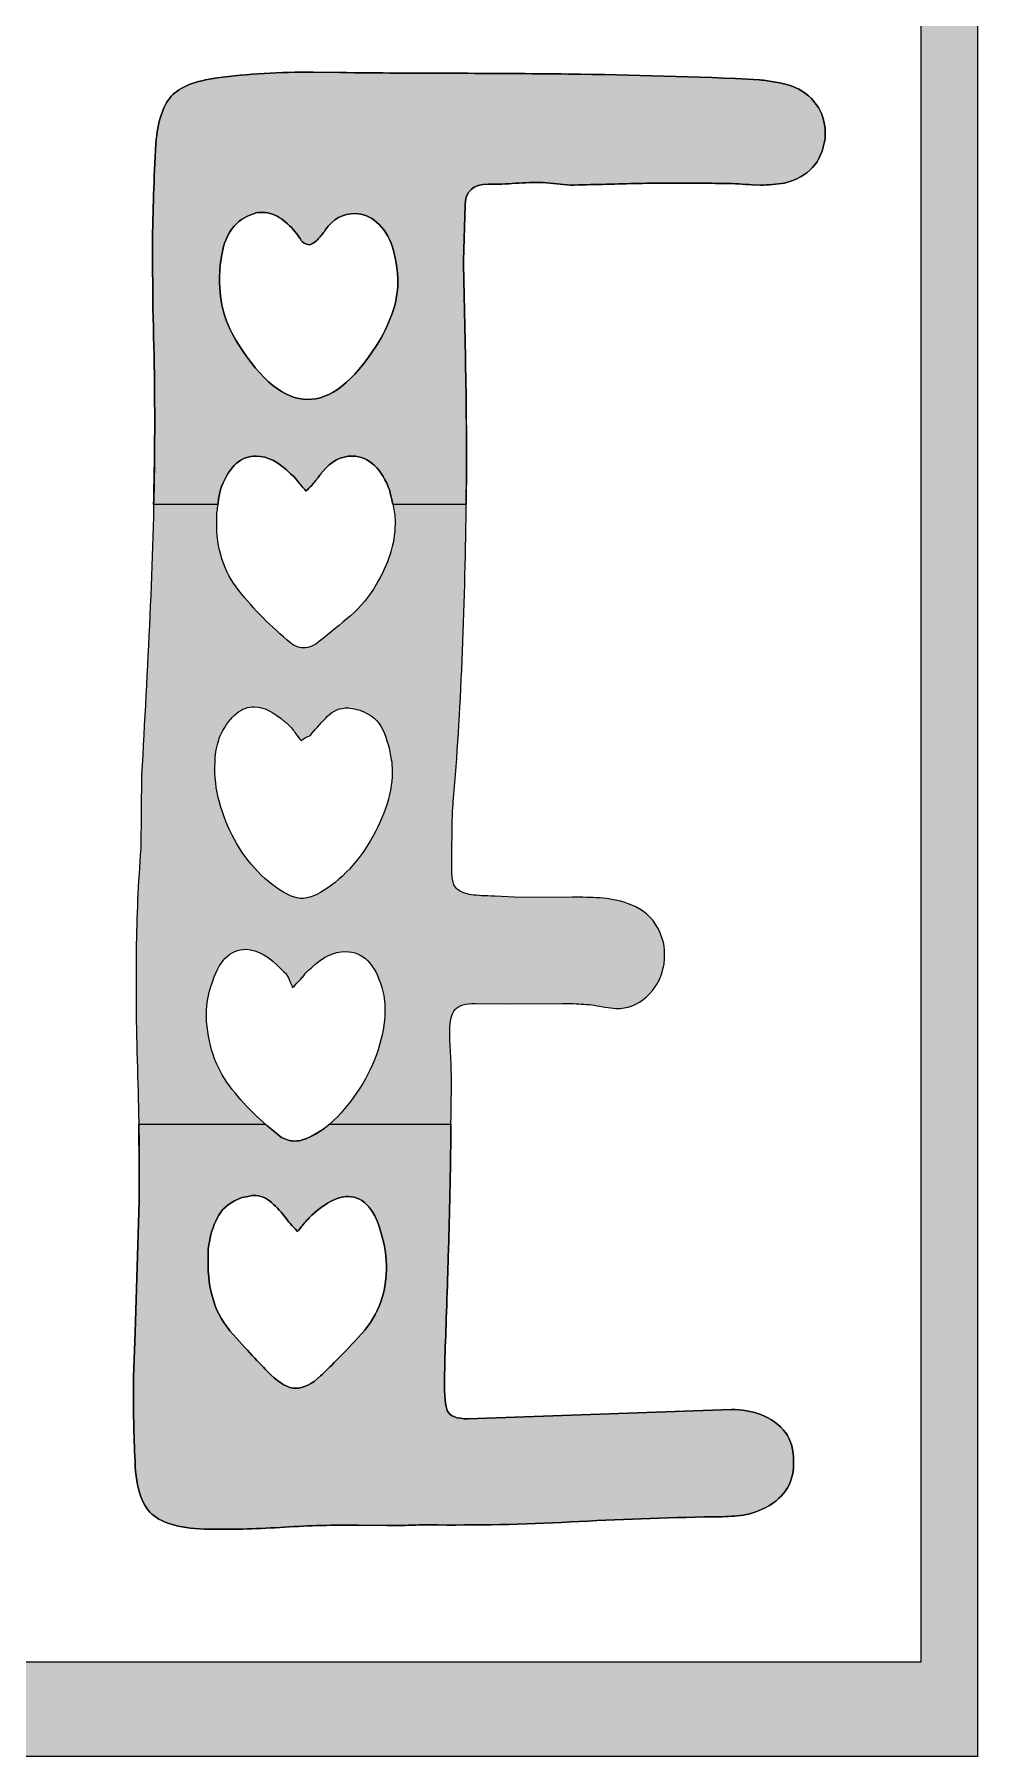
# Model space of a CAD drawing. Header units: inches. Extents: x 71 to 1009, y -1036 to 57.
# Drawn here: x 804.7 to 1009.2, y -1030.9 to -657.8 of the extents above; entities that cross this region are included whole.
import ezdxf

# ---------------------------------------------------------------- set-up
doc = ezdxf.new("R2010")
doc.units = ezdxf.units.IN
doc.header["$MEASUREMENT"] = 0
doc.layers.add('Layer 1', color=7, linetype='Continuous')

# ---------------------------------------------------------------- blocks, each defined once
blk = doc.blocks.new('block 3')
at = {"layer": 'Layer 1', "true_color": 0x2b568d}
h = blk.add_hatch(color=167, dxfattribs=at)
h.dxf.hatch_style = 2
edge = h.paths.add_edge_path()
edge.add_spline(control_points=[(842.7, -981.62), (836.75, -981.55), (832.59, -980.46), (830.22, -978.37), (827.85, -976.27), (826.61, -972.09), (826.52, -965.81), (826.39, -962.99), (826.3, -960.14), (826.25, -957.25), (826.2, -954.35), (826.19, -951.5), (826.23, -948.69), (826.23, -948.69), (826.59, -939.03), (826.59, -939.03), (826.59, -939.03), (827.42, -910.52), (827.42, -910.52), (827.52, -901.43), (827.42, -892.38), (827.11, -883.37), (826.8, -874.36), (826.7, -865.3), (826.81, -856.21), (826.89, -848.94), (827.23, -841.59), (827.81, -834.16), (827.81, -834.16), (827.99, -818.29), (827.99, -818.29), (828.62, -806.73), (829.21, -795.21), (829.76, -783.72), (830.3, -772.24), (830.65, -760.88), (830.77, -749.64), (830.9, -738.9), (830.78, -728.07), (830.41, -717.15), (830.41, -717.15), (830.32, -703.51), (830.32, -703.51), (830.37, -699.71), (830.45, -696.04), (830.57, -692.48), (830.69, -688.93), (830.86, -685.26), (831.07, -681.45), (831.46, -676.67), (832.57, -673.25), (834.42, -671.2), (836.26, -669.16), (839.58, -667.83), (844.38, -667.23), (851, -666.31), (857.95, -665.9), (865.22, -665.98), (865.22, -665.98), (870.93, -666.05), (870.93, -666.05), (879.35, -666.15), (887.62, -666.2), (895.72, -666.21), (903.82, -666.23), (912.08, -666.28), (920.51, -666.38), (934.39, -666.54), (948.19, -666.95), (961.91, -667.6), (963.06, -667.78), (964.22, -667.96), (965.37, -668.14), (966.53, -668.32), (967.68, -668.58), (968.83, -668.92), (971.14, -669.78), (972.94, -671.12), (974.24, -672.95), (975.54, -674.79), (976.18, -676.78), (976.16, -678.93), (976.16, -678.93), (976.14, -680.42), (976.14, -680.42), (975.42, -685.53), (972.49, -688.72), (967.35, -689.98), (966.52, -690.14), (965.65, -690.25), (964.74, -690.32), (963.83, -690.4), (962.96, -690.43), (962.14, -690.42), (962.14, -690.42), (960.41, -690.4), (960.41, -690.4), (958.42, -690.21), (956.48, -690.1), (954.58, -690.08), (952.68, -690.06), (950.74, -690.04), (948.75, -690.01), (944.12, -689.96), (939.49, -689.99), (934.87, -690.1), (930.23, -690.21), (925.6, -690.33), (920.98, -690.44), (920.98, -690.44), (915.03, -689.87), (915.03, -689.87), (913.05, -689.85), (911.06, -689.91), (909.08, -690.05), (907.1, -690.19), (905.11, -690.25), (903.12, -690.23), (899.82, -690.19), (898.15, -691.74), (898.11, -694.88), (898.11, -694.88), (897.73, -706.78), (897.73, -706.78), (897.95, -715.71), (898.14, -724.64), (898.28, -733.56), (898.43, -742.49), (898.44, -751.5), (898.34, -760.59), (898.21, -771.5), (897.92, -782.45), (897.46, -793.44), (897, -804.43), (896.39, -814.37), (895.62, -823.29), (895.44, -825.11), (895.34, -826.93), (895.31, -828.74), (895.29, -830.56), (895.27, -832.38), (895.25, -834.2), (895.25, -834.2), (895.21, -837.67), (895.21, -837.67), (895.19, -839.16), (895.26, -840.32), (895.42, -841.14), (895.57, -841.97), (895.98, -842.64), (896.64, -843.14), (897.29, -843.64), (898.24, -843.99), (899.47, -844.16), (900.71, -844.35), (902.4, -844.45), (904.56, -844.47), (904.56, -844.47), (910.26, -844.79), (910.26, -844.79), (910.26, -844.79), (921.41, -844.67), (921.41, -844.67), (923.4, -844.69), (925.38, -844.76), (927.36, -844.86), (929.34, -844.97), (931.32, -845.36), (933.3, -846.05), (935.93, -846.91), (937.94, -848.37), (939.32, -850.45), (940.7, -852.54), (941.38, -854.74), (941.35, -857.05), (941.34, -858.38), (941.24, -859.37), (941.07, -860.02), (940.55, -862.49), (939.32, -864.59), (937.4, -866.3), (935.48, -868.02), (933.28, -868.86), (930.8, -868.83), (930.8, -868.83), (928.57, -868.55), (928.57, -868.55), (926.92, -868.21), (925.36, -867.98), (923.87, -867.88), (922.38, -867.78), (920.81, -867.72), (919.16, -867.7), (919.16, -867.7), (907.75, -867.82), (907.75, -867.82), (907.75, -867.82), (900.31, -867.73), (900.31, -867.73), (898.17, -867.71), (896.72, -868.15), (895.96, -869.04), (895.2, -869.95), (894.82, -871.47), (894.79, -873.62), (894.79, -873.62), (894.77, -875.6), (894.77, -875.6), (895.06, -879.08), (895.18, -882.51), (895.14, -885.9), (895.11, -889.28), (895.06, -892.71), (895.02, -896.18), (894.94, -903.29), (894.83, -909.49), (894.68, -914.78), (894.54, -920.06), (894.4, -924.73), (894.27, -928.78), (894.14, -932.83), (894.02, -936.46), (893.9, -939.69), (893.78, -942.91), (893.7, -946.09), (893.66, -949.23), (893.62, -952.7), (893.84, -954.97), (894.33, -956.06), (894.81, -957.14), (896.29, -957.69), (898.77, -957.72), (898.77, -957.72), (955.83, -955.66), (955.83, -955.66), (958.14, -955.68), (960.2, -956.04), (962.01, -956.72), (966.95, -958.59), (969.39, -962.01), (969.33, -966.97), (969.33, -966.97), (969.33, -967.47), (969.33, -967.47), (969.27, -971.93), (967, -975.21), (962.52, -977.31), (960.69, -978.11), (958.91, -978.59), (957.17, -978.73), (955.43, -978.88), (953.65, -978.94), (951.84, -978.92), (941.42, -979.13), (931.12, -979.5), (920.95, -980.05), (910.78, -980.59), (900.57, -980.8), (890.32, -980.68), (889.33, -980.67), (888.01, -980.69), (886.36, -980.76), (884.7, -980.82), (882.96, -980.84), (881.15, -980.82), (881.15, -980.82), (874.95, -980.75), (874.95, -980.75), (869.66, -980.69), (864.32, -980.83), (858.95, -981.18), (853.57, -981.53), (848.16, -981.68), (842.7, -981.62)], knot_values=[0, 0, 0, 0, 1, 1, 1, 2, 2, 2, 3, 3, 3, 4, 4, 4, 5, 5, 5, 6, 6, 6, 7, 7, 7, 8, 8, 8, 9, 9, 9, 10, 10, 10, 11, 11, 11, 12, 12, 12, 13, 13, 13, 14, 14, 14, 15, 15, 15, 16, 16, 16, 17, 17, 17, 18, 18, 18, 19, 19, 19, 20, 20, 20, 21, 21, 21, 22, 22, 22, 23, 23, 23, 24, 24, 24, 25, 25, 25, 26, 26, 26, 27, 27, 27, 28, 28, 28, 29, 29, 29, 30, 30, 30, 31, 31, 31, 32, 32, 32, 33, 33, 33, 34, 34, 34, 35, 35, 35, 36, 36, 36, 37, 37, 37, 38, 38, 38, 39, 39, 39, 40, 40, 40, 41, 41, 41, 42, 42, 42, 43, 43, 43, 44, 44, 44, 45, 45, 45, 46, 46, 46, 47, 47, 47, 48, 48, 48, 49, 49, 49, 50, 50, 50, 51, 51, 51, 52, 52, 52, 53, 53, 53, 54, 54, 54, 55, 55, 55, 56, 56, 56, 57, 57, 57, 58, 58, 58, 59, 59, 59, 60, 60, 60, 61, 61, 61, 62, 62, 62, 63, 63, 63, 64, 64, 64, 65, 65, 65, 66, 66, 66, 67, 67, 67, 68, 68, 68, 69, 69, 69, 70, 70, 70, 71, 71, 71, 72, 72, 72, 73, 73, 73, 74, 74, 74, 75, 75, 75, 76, 76, 76, 77, 77, 77, 78, 78, 78, 79, 79, 79, 80, 80, 80, 81, 81, 81, 82, 82, 82, 83, 83, 83, 84, 84, 84, 85, 85, 85, 86, 86, 86, 87, 87, 87, 88, 88, 88, 89, 89, 89, 90, 90, 90, 91, 91, 91, 91], degree=3, periodic=1)
edge = h.paths.add_edge_path()
edge.add_spline(control_points=[(860.68, -864.29), (860.36, -863.46), (860.04, -862.72), (859.72, -862.05), (859.39, -861.39), (858.99, -860.89), (858.49, -860.55), (855.72, -857.54), (853.09, -856.02), (850.62, -855.99), (847.14, -855.95), (844.63, -858.57), (843.09, -863.84), (842.4, -865.65), (842.05, -867.72), (842.02, -870.03), (842.02, -870.03), (842.02, -870.52), (842.02, -870.52), (842.27, -876.48), (843.95, -881.5), (847.05, -885.58), (850.14, -889.67), (853.9, -893.39), (858.32, -896.75), (859.31, -897.26), (860.21, -897.51), (861.04, -897.52), (861.86, -897.53), (862.44, -897.46), (862.78, -897.3), (865.27, -896.5), (867.55, -895.08), (869.65, -893.04), (871.74, -891), (873.62, -888.66), (875.31, -886.04), (876.99, -883.41), (878.3, -880.66), (879.25, -877.78), (880.19, -874.9), (880.68, -872.05), (880.71, -869.24), (880.73, -867.42), (880.5, -865.76), (880.03, -864.27), (878.59, -859.13), (875.98, -856.54), (872.18, -856.49), (869.7, -856.46), (867.29, -857.6), (864.95, -859.88), (864.28, -860.37), (863.7, -860.94), (863.19, -861.6), (862.69, -862.25), (861.85, -863.15), (860.68, -864.29)], knot_values=[0, 0, 0, 0, 1, 1, 1, 2, 2, 2, 3, 3, 3, 4, 4, 4, 5, 5, 5, 6, 6, 6, 7, 7, 7, 8, 8, 8, 9, 9, 9, 10, 10, 10, 11, 11, 11, 12, 12, 12, 13, 13, 13, 14, 14, 14, 15, 15, 15, 16, 16, 16, 17, 17, 17, 18, 18, 18, 19, 19, 19, 19], degree=3, periodic=1)
edge = h.paths.add_edge_path()
edge.add_spline(control_points=[(861.8, -917.12), (860.49, -915.78), (859.68, -914.86), (859.36, -914.37), (858.38, -913.03), (857.31, -911.86), (856.17, -910.86), (855.03, -909.85), (853.71, -909.34), (852.22, -909.32), (851.89, -909.32), (851.06, -909.47), (849.74, -909.79), (847.42, -910.59), (845.75, -911.85), (844.74, -913.58), (843.72, -915.3), (843.04, -917.23), (842.69, -919.38), (842.51, -920.2), (842.42, -920.9), (842.41, -921.48), (842.41, -922.06), (842.4, -922.76), (842.39, -923.59), (842.35, -926.56), (842.73, -929.38), (843.53, -932.03), (844.32, -934.68), (845.78, -937.18), (847.91, -939.52), (851.33, -943.36), (854.03, -946.25), (855.99, -948.17), (857.95, -950.09), (859.76, -951.07), (861.41, -951.09), (863.06, -951.11), (864.85, -950.22), (866.77, -948.42), (868.69, -946.62), (871.41, -943.85), (874.93, -940.09), (878.94, -936), (880.98, -931.06), (881.05, -925.28), (881.08, -922.8), (880.77, -920.48), (880.14, -918.33), (878.72, -912.52), (876.27, -909.6), (872.8, -909.56), (870.32, -909.53), (867.49, -911.07), (864.32, -914.18), (863.98, -914.5), (863.65, -914.87), (863.31, -915.28), (862.97, -915.69), (862.47, -916.3), (861.8, -917.12)], knot_values=[0, 0, 0, 0, 1, 1, 1, 2, 2, 2, 3, 3, 3, 4, 4, 4, 5, 5, 5, 6, 6, 6, 7, 7, 7, 8, 8, 8, 9, 9, 9, 10, 10, 10, 11, 11, 11, 12, 12, 12, 13, 13, 13, 14, 14, 14, 15, 15, 15, 16, 16, 16, 17, 17, 17, 18, 18, 18, 19, 19, 19, 20, 20, 20, 20], degree=3, periodic=1)
edge = h.paths.add_edge_path()
edge.add_spline(control_points=[(862.55, -810.76), (861.89, -809.92), (861.32, -809.17), (860.84, -808.51), (860.35, -807.84), (859.77, -807.25), (859.12, -806.75), (856.67, -804.58), (854.45, -803.47), (852.47, -803.45), (849.65, -803.42), (847.24, -805.37), (845.21, -809.32), (844.87, -809.97), (844.52, -811.13), (844.18, -812.77), (844, -813.44), (843.91, -814.1), (843.9, -814.76), (843.9, -815.42), (843.89, -816.08), (843.88, -816.74), (843.85, -819.55), (844.27, -822.37), (845.15, -825.18), (846.02, -828.01), (847.19, -830.66), (848.65, -833.16), (850.11, -835.66), (851.86, -837.91), (853.9, -839.92), (855.94, -841.92), (858.11, -843.43), (860.42, -844.45), (861.4, -844.8), (862.06, -844.97), (862.4, -844.97), (862.89, -844.98), (863.35, -844.95), (863.76, -844.87), (864.17, -844.79), (864.63, -844.67), (865.13, -844.51), (867.28, -843.54), (869.41, -842.08), (871.5, -840.12), (873.59, -838.16), (875.43, -835.91), (877.04, -833.37), (878.64, -830.82), (879.91, -828.19), (880.85, -825.47), (881.79, -822.76), (882.27, -820.16), (882.3, -817.68), (882.32, -816.36), (882.25, -815.45), (882.09, -814.95), (881.78, -812.64), (881.19, -810.48), (880.3, -808.48), (879.42, -806.49), (877.74, -805.07), (875.27, -804.21), (873.95, -803.87), (873.13, -803.69), (872.8, -803.69), (870.98, -803.66), (869.48, -804.27), (868.31, -805.49), (867.14, -806.72), (865.97, -807.99), (864.79, -809.29), (864.63, -809.63), (864.37, -809.83), (864.04, -809.91), (863.71, -809.99), (863.21, -810.27), (862.55, -810.76)], knot_values=[0, 0, 0, 0, 1, 1, 1, 2, 2, 2, 3, 3, 3, 4, 4, 4, 5, 5, 5, 6, 6, 6, 7, 7, 7, 8, 8, 8, 9, 9, 9, 10, 10, 10, 11, 11, 11, 12, 12, 12, 13, 13, 13, 14, 14, 14, 15, 15, 15, 16, 16, 16, 17, 17, 17, 18, 18, 18, 19, 19, 19, 20, 20, 20, 21, 21, 21, 22, 22, 22, 23, 23, 23, 24, 24, 24, 25, 25, 25, 26, 26, 26, 26], degree=3, periodic=1)
edge = h.paths.add_edge_path()
edge.add_spline(control_points=[(863.67, -756.72), (862.85, -755.88), (862.2, -755.13), (861.71, -754.46), (861.22, -753.8), (860.74, -753.3), (860.24, -752.96), (857.79, -750.45), (855.33, -749.18), (852.85, -749.15), (849.54, -749.11), (847.04, -751.32), (845.33, -755.76), (844.99, -756.58), (844.78, -757.49), (844.68, -758.48), (844.59, -759.47), (844.45, -760.46), (844.28, -761.45), (844.28, -761.45), (844.26, -763.18), (844.26, -763.18), (844.19, -769.14), (845.78, -774.16), (849.04, -778.24), (852.3, -782.33), (856.05, -786.13), (860.31, -789.65), (861.13, -790.33), (862.03, -790.67), (863.03, -790.68), (864.35, -790.69), (865.51, -790.21), (866.52, -789.23), (868.85, -787.44), (871.1, -785.61), (873.27, -783.73), (875.44, -781.86), (877.29, -779.61), (878.81, -776.98), (881.5, -772.54), (882.88, -768.18), (882.93, -763.88), (882.94, -762.56), (882.84, -761.36), (882.6, -760.28), (882.36, -759.21), (882.09, -758.01), (881.77, -756.68), (880.97, -754.36), (879.87, -752.53), (878.49, -751.19), (877.1, -749.85), (875.49, -749.17), (873.68, -749.15), (871.2, -749.12), (869.04, -750.25), (867.19, -752.54), (866.69, -753.2), (866.18, -753.86), (865.68, -754.51), (865.18, -755.16), (864.51, -755.9), (863.67, -756.72)], knot_values=[0, 0, 0, 0, 1, 1, 1, 2, 2, 2, 3, 3, 3, 4, 4, 4, 5, 5, 5, 6, 6, 6, 7, 7, 7, 8, 8, 8, 9, 9, 9, 10, 10, 10, 11, 11, 11, 12, 12, 12, 13, 13, 13, 14, 14, 14, 15, 15, 15, 16, 16, 16, 17, 17, 17, 18, 18, 18, 19, 19, 19, 20, 20, 20, 21, 21, 21, 21], degree=3, periodic=1)
edge = h.paths.add_edge_path()
edge.add_spline(control_points=[(864.29, -703.41), (863.46, -703.24), (862.89, -702.9), (862.57, -702.4), (862.24, -701.9), (861.91, -701.4), (861.59, -700.9), (860.62, -699.74), (859.51, -698.69), (858.28, -697.77), (857.05, -696.84), (855.7, -696.37), (854.21, -696.35), (853.38, -696.34), (852.8, -696.42), (852.47, -696.58), (850.31, -697.22), (848.69, -698.32), (847.6, -699.87), (846.5, -701.43), (845.78, -703.2), (845.43, -705.18), (845.25, -706.01), (845.12, -706.91), (845.02, -707.9), (844.93, -708.89), (844.88, -709.8), (844.87, -710.63), (844.81, -715.92), (846.15, -720.64), (848.92, -724.81), (853.95, -732.8), (858.94, -736.82), (863.9, -736.88), (868.86, -736.94), (873.86, -733.03), (878.92, -725.16), (880.26, -723.02), (881.36, -720.81), (882.22, -718.5), (883.07, -716.2), (883.51, -713.8), (883.54, -711.32), (883.57, -709.18), (883.18, -706.69), (882.39, -703.87), (881.59, -701.55), (880.45, -699.76), (878.98, -698.5), (877.5, -697.24), (875.94, -696.61), (874.29, -696.59), (871.64, -696.56), (869.48, -697.77), (867.8, -700.23), (867.3, -700.89), (866.79, -701.5), (866.29, -702.07), (865.79, -702.65), (865.12, -703.09), (864.29, -703.41)], knot_values=[0, 0, 0, 0, 1, 1, 1, 2, 2, 2, 3, 3, 3, 4, 4, 4, 5, 5, 5, 6, 6, 6, 7, 7, 7, 8, 8, 8, 9, 9, 9, 10, 10, 10, 11, 11, 11, 12, 12, 12, 13, 13, 13, 14, 14, 14, 15, 15, 15, 16, 16, 16, 17, 17, 17, 18, 18, 18, 19, 19, 19, 20, 20, 20, 20], degree=3, periodic=1)
at = {"layer": 'Layer 1', "lineweight": 0}
for points, knots in [([(842.7, -981.62), (836.75, -981.55), (832.59, -980.46), (830.22, -978.37), (827.85, -976.27), (826.61, -972.09), (826.52, -965.81), (826.39, -962.99), (826.3, -960.14), (826.25, -957.25), (826.2, -954.35), (826.19, -951.5), (826.23, -948.69), (826.23, -948.69), (826.59, -939.03), (826.59, -939.03), (826.59, -939.03), (827.42, -910.52), (827.42, -910.52), (827.52, -901.43), (827.42, -892.38), (827.11, -883.37), (826.8, -874.36), (826.7, -865.3), (826.81, -856.21), (826.89, -848.94), (827.23, -841.59), (827.81, -834.16), (827.81, -834.16), (827.99, -818.29), (827.99, -818.29), (828.62, -806.73), (829.21, -795.21), (829.76, -783.72), (830.3, -772.24), (830.65, -760.88), (830.77, -749.64), (830.9, -738.9), (830.78, -728.07), (830.41, -717.15), (830.41, -717.15), (830.32, -703.51), (830.32, -703.51), (830.37, -699.71), (830.45, -696.04), (830.57, -692.48), (830.69, -688.93), (830.86, -685.26), (831.07, -681.45), (831.46, -676.67), (832.57, -673.25), (834.42, -671.2), (836.26, -669.16), (839.58, -667.83), (844.38, -667.23), (851, -666.31), (857.95, -665.9), (865.22, -665.98), (865.22, -665.98), (870.93, -666.05), (870.93, -666.05), (879.35, -666.15), (887.62, -666.2), (895.72, -666.21), (903.82, -666.23), (912.08, -666.28), (920.51, -666.38), (934.39, -666.54), (948.19, -666.95), (961.91, -667.6), (963.06, -667.78), (964.22, -667.96), (965.37, -668.14), (966.53, -668.32), (967.68, -668.58), (968.83, -668.92), (971.14, -669.78), (972.94, -671.12), (974.24, -672.95), (975.54, -674.79), (976.18, -676.78), (976.16, -678.93), (976.16, -678.93), (976.14, -680.42), (976.14, -680.42), (975.42, -685.53), (972.49, -688.72), (967.35, -689.98), (966.52, -690.14), (965.65, -690.25), (964.74, -690.32), (963.83, -690.4), (962.96, -690.43), (962.14, -690.42), (962.14, -690.42), (960.41, -690.4), (960.41, -690.4), (958.42, -690.21), (956.48, -690.1), (954.58, -690.08), (952.68, -690.06), (950.74, -690.04), (948.75, -690.01), (944.12, -689.96), (939.49, -689.99), (934.87, -690.1), (930.23, -690.21), (925.6, -690.33), (920.98, -690.44), (920.98, -690.44), (915.03, -689.87), (915.03, -689.87), (913.05, -689.85), (911.06, -689.91), (909.08, -690.05), (907.1, -690.19), (905.11, -690.25), (903.12, -690.23), (899.82, -690.19), (898.15, -691.74), (898.11, -694.88), (898.11, -694.88), (897.73, -706.78), (897.73, -706.78), (897.95, -715.71), (898.14, -724.64), (898.28, -733.56), (898.43, -742.49), (898.44, -751.5), (898.34, -760.59), (898.21, -771.5), (897.92, -782.45), (897.46, -793.44), (897, -804.43), (896.39, -814.37), (895.62, -823.29), (895.44, -825.11), (895.34, -826.93), (895.31, -828.74), (895.29, -830.56), (895.27, -832.38), (895.25, -834.2), (895.25, -834.2), (895.21, -837.67), (895.21, -837.67), (895.19, -839.16), (895.26, -840.32), (895.42, -841.14), (895.57, -841.97), (895.98, -842.64), (896.64, -843.14), (897.29, -843.64), (898.24, -843.99), (899.47, -844.16), (900.71, -844.35), (902.4, -844.45), (904.56, -844.47), (904.56, -844.47), (910.26, -844.79), (910.26, -844.79), (910.26, -844.79), (921.41, -844.67), (921.41, -844.67), (923.4, -844.69), (925.38, -844.76), (927.36, -844.86), (929.34, -844.97), (931.32, -845.36), (933.3, -846.05), (935.93, -846.91), (937.94, -848.37), (939.32, -850.45), (940.7, -852.54), (941.38, -854.74), (941.35, -857.05), (941.34, -858.38), (941.24, -859.37), (941.07, -860.02), (940.55, -862.49), (939.32, -864.59), (937.4, -866.3), (935.48, -868.02), (933.28, -868.86), (930.8, -868.83), (930.8, -868.83), (928.57, -868.55), (928.57, -868.55), (926.92, -868.21), (925.36, -867.98), (923.87, -867.88), (922.38, -867.78), (920.81, -867.72), (919.16, -867.7), (919.16, -867.7), (907.75, -867.82), (907.75, -867.82), (907.75, -867.82), (900.31, -867.73), (900.31, -867.73), (898.17, -867.71), (896.72, -868.15), (895.96, -869.04), (895.2, -869.95), (894.82, -871.47), (894.79, -873.62), (894.79, -873.62), (894.77, -875.6), (894.77, -875.6), (895.06, -879.08), (895.18, -882.51), (895.14, -885.9), (895.11, -889.28), (895.06, -892.71), (895.02, -896.18), (894.94, -903.29), (894.83, -909.49), (894.68, -914.78), (894.54, -920.06), (894.4, -924.73), (894.27, -928.78), (894.14, -932.83), (894.02, -936.46), (893.9, -939.69), (893.78, -942.91), (893.7, -946.09), (893.66, -949.23), (893.62, -952.7), (893.84, -954.97), (894.33, -956.06), (894.81, -957.14), (896.29, -957.69), (898.77, -957.72), (898.77, -957.72), (955.83, -955.66), (955.83, -955.66), (958.14, -955.68), (960.2, -956.04), (962.01, -956.72), (966.95, -958.59), (969.39, -962.01), (969.33, -966.97), (969.33, -966.97), (969.33, -967.47), (969.33, -967.47), (969.27, -971.93), (967, -975.21), (962.52, -977.31), (960.69, -978.11), (958.91, -978.59), (957.17, -978.73), (955.43, -978.88), (953.65, -978.94), (951.84, -978.92), (941.42, -979.13), (931.12, -979.5), (920.95, -980.05), (910.78, -980.59), (900.57, -980.8), (890.32, -980.68), (889.33, -980.67), (888.01, -980.69), (886.36, -980.76), (884.7, -980.82), (882.96, -980.84), (881.15, -980.82), (881.15, -980.82), (874.95, -980.75), (874.95, -980.75), (869.66, -980.69), (864.32, -980.83), (858.95, -981.18), (853.57, -981.53), (848.16, -981.68), (842.7, -981.62)], [0, 0, 0, 0, 1, 1, 1, 2, 2, 2, 3, 3, 3, 4, 4, 4, 5, 5, 5, 6, 6, 6, 7, 7, 7, 8, 8, 8, 9, 9, 9, 10, 10, 10, 11, 11, 11, 12, 12, 12, 13, 13, 13, 14, 14, 14, 15, 15, 15, 16, 16, 16, 17, 17, 17, 18, 18, 18, 19, 19, 19, 20, 20, 20, 21, 21, 21, 22, 22, 22, 23, 23, 23, 24, 24, 24, 25, 25, 25, 26, 26, 26, 27, 27, 27, 28, 28, 28, 29, 29, 29, 30, 30, 30, 31, 31, 31, 32, 32, 32, 33, 33, 33, 34, 34, 34, 35, 35, 35, 36, 36, 36, 37, 37, 37, 38, 38, 38, 39, 39, 39, 40, 40, 40, 41, 41, 41, 42, 42, 42, 43, 43, 43, 44, 44, 44, 45, 45, 45, 46, 46, 46, 47, 47, 47, 48, 48, 48, 49, 49, 49, 50, 50, 50, 51, 51, 51, 52, 52, 52, 53, 53, 53, 54, 54, 54, 55, 55, 55, 56, 56, 56, 57, 57, 57, 58, 58, 58, 59, 59, 59, 60, 60, 60, 61, 61, 61, 62, 62, 62, 63, 63, 63, 64, 64, 64, 65, 65, 65, 66, 66, 66, 67, 67, 67, 68, 68, 68, 69, 69, 69, 70, 70, 70, 71, 71, 71, 72, 72, 72, 73, 73, 73, 74, 74, 74, 75, 75, 75, 76, 76, 76, 77, 77, 77, 78, 78, 78, 79, 79, 79, 80, 80, 80, 81, 81, 81, 82, 82, 82, 83, 83, 83, 84, 84, 84, 85, 85, 85, 86, 86, 86, 87, 87, 87, 88, 88, 88, 89, 89, 89, 90, 90, 90, 91, 91, 91, 91]), ([(864.29, -703.41), (863.46, -703.24), (862.89, -702.9), (862.57, -702.4), (862.24, -701.9), (861.91, -701.4), (861.59, -700.9), (860.62, -699.74), (859.51, -698.69), (858.28, -697.77), (857.05, -696.84), (855.7, -696.37), (854.21, -696.35), (853.38, -696.34), (852.8, -696.42), (852.47, -696.58), (850.31, -697.22), (848.69, -698.32), (847.6, -699.87), (846.5, -701.43), (845.78, -703.2), (845.43, -705.18), (845.25, -706.01), (845.12, -706.91), (845.02, -707.9), (844.93, -708.89), (844.88, -709.8), (844.87, -710.63), (844.81, -715.92), (846.15, -720.64), (848.92, -724.81), (853.95, -732.8), (858.94, -736.82), (863.9, -736.88), (868.86, -736.94), (873.86, -733.03), (878.92, -725.16), (880.26, -723.02), (881.36, -720.81), (882.22, -718.5), (883.07, -716.2), (883.51, -713.8), (883.54, -711.32), (883.57, -709.18), (883.18, -706.69), (882.39, -703.87), (881.59, -701.55), (880.45, -699.76), (878.98, -698.5), (877.5, -697.24), (875.94, -696.61), (874.29, -696.59), (871.64, -696.56), (869.48, -697.77), (867.8, -700.23), (867.3, -700.89), (866.79, -701.5), (866.29, -702.07), (865.79, -702.65), (865.12, -703.09), (864.29, -703.41)], [0, 0, 0, 0, 1, 1, 1, 2, 2, 2, 3, 3, 3, 4, 4, 4, 5, 5, 5, 6, 6, 6, 7, 7, 7, 8, 8, 8, 9, 9, 9, 10, 10, 10, 11, 11, 11, 12, 12, 12, 13, 13, 13, 14, 14, 14, 15, 15, 15, 16, 16, 16, 17, 17, 17, 18, 18, 18, 19, 19, 19, 20, 20, 20, 20]), ([(863.67, -756.72), (862.85, -755.88), (862.2, -755.13), (861.71, -754.46), (861.22, -753.8), (860.74, -753.3), (860.24, -752.96), (857.79, -750.45), (855.33, -749.18), (852.85, -749.15), (849.54, -749.11), (847.04, -751.32), (845.33, -755.76), (844.99, -756.58), (844.78, -757.49), (844.68, -758.48), (844.59, -759.47), (844.45, -760.46), (844.28, -761.45), (844.28, -761.45), (844.26, -763.18), (844.26, -763.18), (844.19, -769.14), (845.78, -774.16), (849.04, -778.24), (852.3, -782.33), (856.05, -786.13), (860.31, -789.65), (861.13, -790.33), (862.03, -790.67), (863.03, -790.68), (864.35, -790.69), (865.51, -790.21), (866.52, -789.23), (868.85, -787.44), (871.1, -785.61), (873.27, -783.73), (875.44, -781.86), (877.29, -779.61), (878.81, -776.98), (881.5, -772.54), (882.88, -768.18), (882.93, -763.88), (882.94, -762.56), (882.84, -761.36), (882.6, -760.28), (882.36, -759.21), (882.09, -758.01), (881.77, -756.68), (880.97, -754.36), (879.87, -752.53), (878.49, -751.19), (877.1, -749.85), (875.49, -749.17), (873.68, -749.15), (871.2, -749.12), (869.04, -750.25), (867.19, -752.54), (866.69, -753.2), (866.18, -753.86), (865.68, -754.51), (865.18, -755.16), (864.51, -755.9), (863.67, -756.72)], [0, 0, 0, 0, 1, 1, 1, 2, 2, 2, 3, 3, 3, 4, 4, 4, 5, 5, 5, 6, 6, 6, 7, 7, 7, 8, 8, 8, 9, 9, 9, 10, 10, 10, 11, 11, 11, 12, 12, 12, 13, 13, 13, 14, 14, 14, 15, 15, 15, 16, 16, 16, 17, 17, 17, 18, 18, 18, 19, 19, 19, 20, 20, 20, 21, 21, 21, 21]), ([(862.55, -810.76), (861.89, -809.92), (861.32, -809.17), (860.84, -808.51), (860.35, -807.84), (859.77, -807.25), (859.12, -806.75), (856.67, -804.58), (854.45, -803.47), (852.47, -803.45), (849.65, -803.42), (847.24, -805.37), (845.21, -809.32), (844.87, -809.97), (844.52, -811.13), (844.18, -812.77), (844, -813.44), (843.91, -814.1), (843.9, -814.76), (843.9, -815.42), (843.89, -816.08), (843.88, -816.74), (843.85, -819.55), (844.27, -822.37), (845.15, -825.18), (846.02, -828.01), (847.19, -830.66), (848.65, -833.16), (850.11, -835.66), (851.86, -837.91), (853.9, -839.92), (855.94, -841.92), (858.11, -843.43), (860.42, -844.45), (861.4, -844.8), (862.06, -844.97), (862.4, -844.97), (862.89, -844.98), (863.35, -844.95), (863.76, -844.87), (864.17, -844.79), (864.63, -844.67), (865.13, -844.51), (867.28, -843.54), (869.41, -842.08), (871.5, -840.12), (873.59, -838.16), (875.43, -835.91), (877.04, -833.37), (878.64, -830.82), (879.91, -828.19), (880.85, -825.47), (881.79, -822.76), (882.27, -820.16), (882.3, -817.68), (882.32, -816.36), (882.25, -815.45), (882.09, -814.95), (881.78, -812.64), (881.19, -810.48), (880.3, -808.48), (879.42, -806.49), (877.74, -805.07), (875.27, -804.21), (873.95, -803.87), (873.13, -803.69), (872.8, -803.69), (870.98, -803.66), (869.48, -804.27), (868.31, -805.49), (867.14, -806.72), (865.97, -807.99), (864.79, -809.29), (864.63, -809.63), (864.37, -809.83), (864.04, -809.91), (863.71, -809.99), (863.21, -810.27), (862.55, -810.76)], [0, 0, 0, 0, 1, 1, 1, 2, 2, 2, 3, 3, 3, 4, 4, 4, 5, 5, 5, 6, 6, 6, 7, 7, 7, 8, 8, 8, 9, 9, 9, 10, 10, 10, 11, 11, 11, 12, 12, 12, 13, 13, 13, 14, 14, 14, 15, 15, 15, 16, 16, 16, 17, 17, 17, 18, 18, 18, 19, 19, 19, 20, 20, 20, 21, 21, 21, 22, 22, 22, 23, 23, 23, 24, 24, 24, 25, 25, 25, 26, 26, 26, 26]), ([(860.68, -864.29), (860.36, -863.46), (860.04, -862.72), (859.72, -862.05), (859.39, -861.39), (858.99, -860.89), (858.49, -860.55), (855.72, -857.54), (853.09, -856.02), (850.62, -855.99), (847.14, -855.95), (844.63, -858.57), (843.09, -863.84), (842.4, -865.65), (842.05, -867.72), (842.02, -870.03), (842.02, -870.03), (842.02, -870.52), (842.02, -870.52), (842.27, -876.48), (843.95, -881.5), (847.05, -885.58), (850.14, -889.67), (853.9, -893.39), (858.32, -896.75), (859.31, -897.26), (860.21, -897.51), (861.04, -897.52), (861.86, -897.53), (862.44, -897.46), (862.78, -897.3), (865.27, -896.5), (867.55, -895.08), (869.65, -893.04), (871.74, -891), (873.62, -888.66), (875.31, -886.04), (876.99, -883.41), (878.3, -880.66), (879.25, -877.78), (880.19, -874.9), (880.68, -872.05), (880.71, -869.24), (880.73, -867.42), (880.5, -865.76), (880.03, -864.27), (878.59, -859.13), (875.98, -856.54), (872.18, -856.49), (869.7, -856.46), (867.29, -857.6), (864.95, -859.88), (864.28, -860.37), (863.7, -860.94), (863.19, -861.6), (862.69, -862.25), (861.85, -863.15), (860.68, -864.29)], [0, 0, 0, 0, 1, 1, 1, 2, 2, 2, 3, 3, 3, 4, 4, 4, 5, 5, 5, 6, 6, 6, 7, 7, 7, 8, 8, 8, 9, 9, 9, 10, 10, 10, 11, 11, 11, 12, 12, 12, 13, 13, 13, 14, 14, 14, 15, 15, 15, 16, 16, 16, 17, 17, 17, 18, 18, 18, 19, 19, 19, 19]), ([(861.8, -917.12), (860.49, -915.78), (859.68, -914.86), (859.36, -914.37), (858.38, -913.03), (857.31, -911.86), (856.17, -910.86), (855.03, -909.85), (853.71, -909.34), (852.22, -909.32), (851.89, -909.32), (851.06, -909.47), (849.74, -909.79), (847.42, -910.59), (845.75, -911.85), (844.74, -913.58), (843.72, -915.3), (843.04, -917.23), (842.69, -919.38), (842.51, -920.2), (842.42, -920.9), (842.41, -921.48), (842.41, -922.06), (842.4, -922.76), (842.39, -923.59), (842.35, -926.56), (842.73, -929.38), (843.53, -932.03), (844.32, -934.68), (845.78, -937.18), (847.91, -939.52), (851.33, -943.36), (854.03, -946.25), (855.99, -948.17), (857.95, -950.09), (859.76, -951.07), (861.41, -951.09), (863.06, -951.11), (864.85, -950.22), (866.77, -948.42), (868.69, -946.62), (871.41, -943.85), (874.93, -940.09), (878.94, -936), (880.98, -931.06), (881.05, -925.28), (881.08, -922.8), (880.77, -920.48), (880.14, -918.33), (878.72, -912.52), (876.27, -909.6), (872.8, -909.56), (870.32, -909.53), (867.49, -911.07), (864.32, -914.18), (863.98, -914.5), (863.65, -914.87), (863.31, -915.28), (862.97, -915.69), (862.47, -916.3), (861.8, -917.12)], [0, 0, 0, 0, 1, 1, 1, 2, 2, 2, 3, 3, 3, 4, 4, 4, 5, 5, 5, 6, 6, 6, 7, 7, 7, 8, 8, 8, 9, 9, 9, 10, 10, 10, 11, 11, 11, 12, 12, 12, 13, 13, 13, 14, 14, 14, 15, 15, 15, 16, 16, 16, 17, 17, 17, 18, 18, 18, 19, 19, 19, 20, 20, 20, 20])]:
    blk.add_open_spline(points, degree=3, knots=knots, dxfattribs=at)
blk = doc.blocks.new('block 4')
at = {"layer": 'Layer 1', "true_color": 0xd21b30}
h = blk.add_hatch(color=242, dxfattribs=at)
h.dxf.hatch_style = 2
edge = h.paths.add_edge_path()
edge.add_spline(control_points=[(830.77, -749.64), (830.74, -752.94), (830.64, -756.28), (830.57, -759.6), (830.57, -759.6), (844.53, -759.6), (844.53, -759.6), (844.58, -759.23), (844.65, -758.85), (844.68, -758.48), (844.78, -757.49), (844.99, -756.58), (845.33, -755.76), (847.04, -751.32), (849.54, -749.11), (852.85, -749.15), (855.33, -749.18), (857.79, -750.45), (860.24, -752.96), (860.74, -753.3), (861.22, -753.8), (861.71, -754.46), (862.2, -755.13), (862.85, -755.88), (863.67, -756.72), (864.51, -755.9), (865.18, -755.16), (865.68, -754.51), (866.18, -753.86), (866.69, -753.2), (867.19, -752.54), (869.04, -750.25), (871.2, -749.12), (873.68, -749.15), (875.49, -749.17), (877.1, -749.85), (878.49, -751.19), (879.87, -752.53), (880.97, -754.36), (881.77, -756.68), (882.03, -757.74), (882.24, -758.7), (882.45, -759.6), (882.45, -759.6), (898.34, -759.6), (898.34, -759.6), (898.44, -750.85), (898.42, -742.17), (898.28, -733.56), (898.14, -724.64), (897.95, -715.71), (897.73, -706.78), (897.73, -706.78), (898.11, -694.88), (898.11, -694.88), (898.15, -691.74), (899.82, -690.19), (903.12, -690.23), (905.11, -690.25), (907.1, -690.19), (909.08, -690.05), (911.06, -689.91), (913.05, -689.85), (915.03, -689.87), (915.03, -689.87), (920.98, -690.44), (920.98, -690.44), (925.6, -690.33), (930.23, -690.21), (934.87, -690.1), (939.49, -689.99), (944.12, -689.96), (948.75, -690.01), (950.74, -690.04), (952.68, -690.06), (954.58, -690.08), (956.48, -690.1), (958.42, -690.21), (960.41, -690.4), (960.41, -690.4), (962.14, -690.42), (962.14, -690.42), (962.96, -690.43), (963.83, -690.4), (964.74, -690.32), (965.65, -690.25), (966.52, -690.14), (967.35, -689.98), (972.49, -688.72), (975.42, -685.53), (976.14, -680.42), (976.14, -680.42), (976.16, -678.93), (976.16, -678.93), (976.18, -676.78), (975.54, -674.79), (974.24, -672.95), (972.94, -671.12), (971.14, -669.78), (968.83, -668.92), (967.68, -668.58), (966.53, -668.32), (965.37, -668.14), (964.22, -667.96), (963.06, -667.78), (961.91, -667.6), (948.19, -666.95), (934.39, -666.54), (920.51, -666.38), (912.08, -666.28), (903.82, -666.23), (895.72, -666.21), (887.62, -666.2), (879.35, -666.15), (870.93, -666.05), (870.93, -666.05), (865.22, -665.98), (865.22, -665.98), (857.95, -665.9), (851, -666.31), (844.38, -667.23), (839.58, -667.83), (836.26, -669.16), (834.42, -671.2), (832.57, -673.25), (831.46, -676.67), (831.07, -681.45), (830.86, -685.26), (830.69, -688.93), (830.57, -692.48), (830.45, -696.04), (830.37, -699.71), (830.32, -703.51), (830.32, -703.51), (830.41, -717.15), (830.41, -717.15), (830.78, -728.07), (830.9, -738.9), (830.77, -749.64)], knot_values=[0, 0, 0, 0, 1, 1, 1, 2, 2, 2, 3, 3, 3, 4, 4, 4, 5, 5, 5, 6, 6, 6, 7, 7, 7, 8, 8, 8, 9, 9, 9, 10, 10, 10, 11, 11, 11, 12, 12, 12, 13, 13, 13, 14, 14, 14, 15, 15, 15, 16, 16, 16, 17, 17, 17, 18, 18, 18, 19, 19, 19, 20, 20, 20, 21, 21, 21, 22, 22, 22, 23, 23, 23, 24, 24, 24, 25, 25, 25, 26, 26, 26, 27, 27, 27, 28, 28, 28, 29, 29, 29, 30, 30, 30, 31, 31, 31, 32, 32, 32, 33, 33, 33, 34, 34, 34, 35, 35, 35, 36, 36, 36, 37, 37, 37, 38, 38, 38, 39, 39, 39, 40, 40, 40, 41, 41, 41, 42, 42, 42, 43, 43, 43, 44, 44, 44, 45, 45, 45, 46, 46, 46, 46], degree=3, periodic=1)
edge = h.paths.add_edge_path()
edge.add_spline(control_points=[(845.02, -707.9), (845.12, -706.91), (845.25, -706.01), (845.43, -705.18), (845.78, -703.2), (846.5, -701.43), (847.6, -699.87), (848.69, -698.32), (850.31, -697.22), (852.47, -696.58), (852.8, -696.42), (853.38, -696.34), (854.21, -696.35), (855.7, -696.37), (857.05, -696.84), (858.28, -697.77), (859.51, -698.69), (860.62, -699.74), (861.59, -700.9), (861.91, -701.4), (862.24, -701.9), (862.57, -702.4), (862.89, -702.9), (863.46, -703.24), (864.29, -703.41), (865.12, -703.09), (865.79, -702.65), (866.29, -702.07), (866.79, -701.5), (867.3, -700.89), (867.8, -700.23), (869.48, -697.77), (871.64, -696.56), (874.29, -696.59), (875.94, -696.61), (877.5, -697.24), (878.98, -698.5), (880.45, -699.76), (881.59, -701.55), (882.39, -703.87), (883.18, -706.69), (883.57, -709.18), (883.54, -711.32), (883.51, -713.8), (883.07, -716.2), (882.22, -718.5), (881.36, -720.81), (880.26, -723.02), (878.92, -725.16), (873.86, -733.03), (868.86, -736.94), (863.9, -736.88), (858.94, -736.82), (853.95, -732.8), (848.92, -724.81), (846.15, -720.64), (844.81, -715.92), (844.87, -710.63), (844.88, -709.8), (844.93, -708.89), (845.02, -707.9)], knot_values=[0, 0, 0, 0, 1, 1, 1, 2, 2, 2, 3, 3, 3, 4, 4, 4, 5, 5, 5, 6, 6, 6, 7, 7, 7, 8, 8, 8, 9, 9, 9, 10, 10, 10, 11, 11, 11, 12, 12, 12, 13, 13, 13, 14, 14, 14, 15, 15, 15, 16, 16, 16, 17, 17, 17, 18, 18, 18, 19, 19, 19, 20, 20, 20, 20], degree=3, periodic=1)
h = blk.add_hatch(color=242, dxfattribs=at)
h.dxf.hatch_style = 2
edge = h.paths.add_edge_path()
edge.add_spline(control_points=[(962.01, -956.72), (960.2, -956.04), (958.14, -955.68), (955.83, -955.66), (955.83, -955.66), (898.77, -957.72), (898.77, -957.72), (896.29, -957.69), (894.81, -957.14), (894.33, -956.06), (893.84, -954.97), (893.62, -952.7), (893.66, -949.23), (893.7, -946.09), (893.78, -942.91), (893.9, -939.69), (894.02, -936.46), (894.14, -932.83), (894.27, -928.78), (894.4, -924.73), (894.54, -920.06), (894.68, -914.78), (894.83, -909.49), (894.94, -903.29), (895.02, -896.18), (895.03, -895.41), (895.04, -894.67), (895.05, -893.9), (895.05, -893.9), (868.67, -893.9), (868.67, -893.9), (866.84, -895.47), (864.89, -896.62), (862.78, -897.3), (862.44, -897.46), (861.86, -897.53), (861.04, -897.52), (860.21, -897.51), (859.31, -897.26), (858.32, -896.75), (857.11, -895.83), (855.96, -894.87), (854.85, -893.9), (854.85, -893.9), (827.35, -893.9), (827.35, -893.9), (827.44, -899.43), (827.48, -904.97), (827.42, -910.52), (827.42, -910.52), (826.59, -939.03), (826.59, -939.03), (826.59, -939.03), (826.23, -948.69), (826.23, -948.69), (826.19, -951.5), (826.2, -954.35), (826.25, -957.25), (826.3, -960.14), (826.39, -962.99), (826.52, -965.81), (826.61, -972.09), (827.85, -976.27), (830.22, -978.37), (832.59, -980.46), (836.75, -981.55), (842.7, -981.62), (848.16, -981.68), (853.57, -981.53), (858.95, -981.18), (864.32, -980.83), (869.66, -980.69), (874.95, -980.75), (874.95, -980.75), (881.15, -980.82), (881.15, -980.82), (882.96, -980.84), (884.7, -980.82), (886.36, -980.76), (888.01, -980.69), (889.33, -980.67), (890.32, -980.68), (900.57, -980.8), (910.78, -980.59), (920.95, -980.05), (931.12, -979.5), (941.42, -979.13), (951.84, -978.92), (953.65, -978.94), (955.43, -978.88), (957.17, -978.73), (958.91, -978.59), (960.69, -978.11), (962.52, -977.31), (967, -975.21), (969.27, -971.93), (969.33, -967.47), (969.33, -967.47), (969.33, -966.97), (969.33, -966.97), (969.39, -962.01), (966.95, -958.59), (962.01, -956.72)], knot_values=[0, 0, 0, 0, 1, 1, 1, 2, 2, 2, 3, 3, 3, 4, 4, 4, 5, 5, 5, 6, 6, 6, 7, 7, 7, 8, 8, 8, 9, 9, 9, 10, 10, 10, 11, 11, 11, 12, 12, 12, 13, 13, 13, 14, 14, 14, 15, 15, 15, 16, 16, 16, 17, 17, 17, 18, 18, 18, 19, 19, 19, 20, 20, 20, 21, 21, 21, 22, 22, 22, 23, 23, 23, 24, 24, 24, 25, 25, 25, 26, 26, 26, 27, 27, 27, 28, 28, 28, 29, 29, 29, 30, 30, 30, 31, 31, 31, 32, 32, 32, 33, 33, 33, 34, 34, 34, 34], degree=3, periodic=1)
edge = h.paths.add_edge_path()
edge.add_spline(control_points=[(874.93, -940.09), (871.41, -943.85), (868.69, -946.62), (866.77, -948.42), (864.85, -950.22), (863.06, -951.11), (861.41, -951.09), (859.76, -951.07), (857.95, -950.09), (855.99, -948.17), (854.03, -946.25), (851.33, -943.36), (847.91, -939.52), (845.78, -937.18), (844.32, -934.68), (843.53, -932.03), (842.73, -929.38), (842.35, -926.56), (842.39, -923.59), (842.4, -922.76), (842.41, -922.06), (842.41, -921.48), (842.42, -920.9), (842.51, -920.2), (842.69, -919.38), (843.04, -917.23), (843.72, -915.3), (844.74, -913.58), (845.75, -911.85), (847.42, -910.59), (849.74, -909.79), (851.06, -909.47), (851.89, -909.32), (852.22, -909.32), (853.71, -909.34), (855.03, -909.85), (856.17, -910.86), (857.31, -911.86), (858.38, -913.03), (859.36, -914.37), (859.68, -914.86), (860.49, -915.78), (861.8, -917.12), (862.47, -916.3), (862.97, -915.69), (863.31, -915.28), (863.65, -914.87), (863.98, -914.5), (864.32, -914.18), (867.49, -911.07), (870.32, -909.53), (872.8, -909.56), (876.27, -909.6), (878.72, -912.52), (880.14, -918.33), (880.77, -920.48), (881.08, -922.8), (881.05, -925.28), (880.98, -931.06), (878.94, -936), (874.93, -940.09)], knot_values=[0, 0, 0, 0, 1, 1, 1, 2, 2, 2, 3, 3, 3, 4, 4, 4, 5, 5, 5, 6, 6, 6, 7, 7, 7, 8, 8, 8, 9, 9, 9, 10, 10, 10, 11, 11, 11, 12, 12, 12, 13, 13, 13, 14, 14, 14, 15, 15, 15, 16, 16, 16, 17, 17, 17, 18, 18, 18, 19, 19, 19, 20, 20, 20, 20], degree=3, periodic=1)
at = {"layer": 'Layer 1', "lineweight": 0}
for points, knots in [([(830.77, -749.64), (830.74, -752.94), (830.64, -756.28), (830.57, -759.6), (830.57, -759.6), (844.53, -759.6), (844.53, -759.6), (844.58, -759.23), (844.65, -758.85), (844.68, -758.48), (844.78, -757.49), (844.99, -756.58), (845.33, -755.76), (847.04, -751.32), (849.54, -749.11), (852.85, -749.15), (855.33, -749.18), (857.79, -750.45), (860.24, -752.96), (860.74, -753.3), (861.22, -753.8), (861.71, -754.46), (862.2, -755.13), (862.85, -755.88), (863.67, -756.72), (864.51, -755.9), (865.18, -755.16), (865.68, -754.51), (866.18, -753.86), (866.69, -753.2), (867.19, -752.54), (869.04, -750.25), (871.2, -749.12), (873.68, -749.15), (875.49, -749.17), (877.1, -749.85), (878.49, -751.19), (879.87, -752.53), (880.97, -754.36), (881.77, -756.68), (882.03, -757.74), (882.24, -758.7), (882.45, -759.6), (882.45, -759.6), (898.34, -759.6), (898.34, -759.6), (898.44, -750.85), (898.42, -742.17), (898.28, -733.56), (898.14, -724.64), (897.95, -715.71), (897.73, -706.78), (897.73, -706.78), (898.11, -694.88), (898.11, -694.88), (898.15, -691.74), (899.82, -690.19), (903.12, -690.23), (905.11, -690.25), (907.1, -690.19), (909.08, -690.05), (911.06, -689.91), (913.05, -689.85), (915.03, -689.87), (915.03, -689.87), (920.98, -690.44), (920.98, -690.44), (925.6, -690.33), (930.23, -690.21), (934.87, -690.1), (939.49, -689.99), (944.12, -689.96), (948.75, -690.01), (950.74, -690.04), (952.68, -690.06), (954.58, -690.08), (956.48, -690.1), (958.42, -690.21), (960.41, -690.4), (960.41, -690.4), (962.14, -690.42), (962.14, -690.42), (962.96, -690.43), (963.83, -690.4), (964.74, -690.32), (965.65, -690.25), (966.52, -690.14), (967.35, -689.98), (972.49, -688.72), (975.42, -685.53), (976.14, -680.42), (976.14, -680.42), (976.16, -678.93), (976.16, -678.93), (976.18, -676.78), (975.54, -674.79), (974.24, -672.95), (972.94, -671.12), (971.14, -669.78), (968.83, -668.92), (967.68, -668.58), (966.53, -668.32), (965.37, -668.14), (964.22, -667.96), (963.06, -667.78), (961.91, -667.6), (948.19, -666.95), (934.39, -666.54), (920.51, -666.38), (912.08, -666.28), (903.82, -666.23), (895.72, -666.21), (887.62, -666.2), (879.35, -666.15), (870.93, -666.05), (870.93, -666.05), (865.22, -665.98), (865.22, -665.98), (857.95, -665.9), (851, -666.31), (844.38, -667.23), (839.58, -667.83), (836.26, -669.16), (834.42, -671.2), (832.57, -673.25), (831.46, -676.67), (831.07, -681.45), (830.86, -685.26), (830.69, -688.93), (830.57, -692.48), (830.45, -696.04), (830.37, -699.71), (830.32, -703.51), (830.32, -703.51), (830.41, -717.15), (830.41, -717.15), (830.78, -728.07), (830.9, -738.9), (830.77, -749.64)], [0, 0, 0, 0, 1, 1, 1, 2, 2, 2, 3, 3, 3, 4, 4, 4, 5, 5, 5, 6, 6, 6, 7, 7, 7, 8, 8, 8, 9, 9, 9, 10, 10, 10, 11, 11, 11, 12, 12, 12, 13, 13, 13, 14, 14, 14, 15, 15, 15, 16, 16, 16, 17, 17, 17, 18, 18, 18, 19, 19, 19, 20, 20, 20, 21, 21, 21, 22, 22, 22, 23, 23, 23, 24, 24, 24, 25, 25, 25, 26, 26, 26, 27, 27, 27, 28, 28, 28, 29, 29, 29, 30, 30, 30, 31, 31, 31, 32, 32, 32, 33, 33, 33, 34, 34, 34, 35, 35, 35, 36, 36, 36, 37, 37, 37, 38, 38, 38, 39, 39, 39, 40, 40, 40, 41, 41, 41, 42, 42, 42, 43, 43, 43, 44, 44, 44, 45, 45, 45, 46, 46, 46, 46]), ([(845.02, -707.9), (845.12, -706.91), (845.25, -706.01), (845.43, -705.18), (845.78, -703.2), (846.5, -701.43), (847.6, -699.87), (848.69, -698.32), (850.31, -697.22), (852.47, -696.58), (852.8, -696.42), (853.38, -696.34), (854.21, -696.35), (855.7, -696.37), (857.05, -696.84), (858.28, -697.77), (859.51, -698.69), (860.62, -699.74), (861.59, -700.9), (861.91, -701.4), (862.24, -701.9), (862.57, -702.4), (862.89, -702.9), (863.46, -703.24), (864.29, -703.41), (865.12, -703.09), (865.79, -702.65), (866.29, -702.07), (866.79, -701.5), (867.3, -700.89), (867.8, -700.23), (869.48, -697.77), (871.64, -696.56), (874.29, -696.59), (875.94, -696.61), (877.5, -697.24), (878.98, -698.5), (880.45, -699.76), (881.59, -701.55), (882.39, -703.87), (883.18, -706.69), (883.57, -709.18), (883.54, -711.32), (883.51, -713.8), (883.07, -716.2), (882.22, -718.5), (881.36, -720.81), (880.26, -723.02), (878.92, -725.16), (873.86, -733.03), (868.86, -736.94), (863.9, -736.88), (858.94, -736.82), (853.95, -732.8), (848.92, -724.81), (846.15, -720.64), (844.81, -715.92), (844.87, -710.63), (844.88, -709.8), (844.93, -708.89), (845.02, -707.9)], [0, 0, 0, 0, 1, 1, 1, 2, 2, 2, 3, 3, 3, 4, 4, 4, 5, 5, 5, 6, 6, 6, 7, 7, 7, 8, 8, 8, 9, 9, 9, 10, 10, 10, 11, 11, 11, 12, 12, 12, 13, 13, 13, 14, 14, 14, 15, 15, 15, 16, 16, 16, 17, 17, 17, 18, 18, 18, 19, 19, 19, 20, 20, 20, 20]), ([(962.01, -956.72), (960.2, -956.04), (958.14, -955.68), (955.83, -955.66), (955.83, -955.66), (898.77, -957.72), (898.77, -957.72), (896.29, -957.69), (894.81, -957.14), (894.33, -956.06), (893.84, -954.97), (893.62, -952.7), (893.66, -949.23), (893.7, -946.09), (893.78, -942.91), (893.9, -939.69), (894.02, -936.46), (894.14, -932.83), (894.27, -928.78), (894.4, -924.73), (894.54, -920.06), (894.68, -914.78), (894.83, -909.49), (894.94, -903.29), (895.02, -896.18), (895.03, -895.41), (895.04, -894.67), (895.05, -893.9), (895.05, -893.9), (868.67, -893.9), (868.67, -893.9), (866.84, -895.47), (864.89, -896.62), (862.78, -897.3), (862.44, -897.46), (861.86, -897.53), (861.04, -897.52), (860.21, -897.51), (859.31, -897.26), (858.32, -896.75), (857.11, -895.83), (855.96, -894.87), (854.85, -893.9), (854.85, -893.9), (827.35, -893.9), (827.35, -893.9), (827.44, -899.43), (827.48, -904.97), (827.42, -910.52), (827.42, -910.52), (826.59, -939.03), (826.59, -939.03), (826.59, -939.03), (826.23, -948.69), (826.23, -948.69), (826.19, -951.5), (826.2, -954.35), (826.25, -957.25), (826.3, -960.14), (826.39, -962.99), (826.52, -965.81), (826.61, -972.09), (827.85, -976.27), (830.22, -978.37), (832.59, -980.46), (836.75, -981.55), (842.7, -981.62), (848.16, -981.68), (853.57, -981.53), (858.95, -981.18), (864.32, -980.83), (869.66, -980.69), (874.95, -980.75), (874.95, -980.75), (881.15, -980.82), (881.15, -980.82), (882.96, -980.84), (884.7, -980.82), (886.36, -980.76), (888.01, -980.69), (889.33, -980.67), (890.32, -980.68), (900.57, -980.8), (910.78, -980.59), (920.95, -980.05), (931.12, -979.5), (941.42, -979.13), (951.84, -978.92), (953.65, -978.94), (955.43, -978.88), (957.17, -978.73), (958.91, -978.59), (960.69, -978.11), (962.52, -977.31), (967, -975.21), (969.27, -971.93), (969.33, -967.47), (969.33, -967.47), (969.33, -966.97), (969.33, -966.97), (969.39, -962.01), (966.95, -958.59), (962.01, -956.72)], [0, 0, 0, 0, 1, 1, 1, 2, 2, 2, 3, 3, 3, 4, 4, 4, 5, 5, 5, 6, 6, 6, 7, 7, 7, 8, 8, 8, 9, 9, 9, 10, 10, 10, 11, 11, 11, 12, 12, 12, 13, 13, 13, 14, 14, 14, 15, 15, 15, 16, 16, 16, 17, 17, 17, 18, 18, 18, 19, 19, 19, 20, 20, 20, 21, 21, 21, 22, 22, 22, 23, 23, 23, 24, 24, 24, 25, 25, 25, 26, 26, 26, 27, 27, 27, 28, 28, 28, 29, 29, 29, 30, 30, 30, 31, 31, 31, 32, 32, 32, 33, 33, 33, 34, 34, 34, 34]), ([(874.93, -940.09), (871.41, -943.85), (868.69, -946.62), (866.77, -948.42), (864.85, -950.22), (863.06, -951.11), (861.41, -951.09), (859.76, -951.07), (857.95, -950.09), (855.99, -948.17), (854.03, -946.25), (851.33, -943.36), (847.91, -939.52), (845.78, -937.18), (844.32, -934.68), (843.53, -932.03), (842.73, -929.38), (842.35, -926.56), (842.39, -923.59), (842.4, -922.76), (842.41, -922.06), (842.41, -921.48), (842.42, -920.9), (842.51, -920.2), (842.69, -919.38), (843.04, -917.23), (843.72, -915.3), (844.74, -913.58), (845.75, -911.85), (847.42, -910.59), (849.74, -909.79), (851.06, -909.47), (851.89, -909.32), (852.22, -909.32), (853.71, -909.34), (855.03, -909.85), (856.17, -910.86), (857.31, -911.86), (858.38, -913.03), (859.36, -914.37), (859.68, -914.86), (860.49, -915.78), (861.8, -917.12), (862.47, -916.3), (862.97, -915.69), (863.31, -915.28), (863.65, -914.87), (863.98, -914.5), (864.32, -914.18), (867.49, -911.07), (870.32, -909.53), (872.8, -909.56), (876.27, -909.6), (878.72, -912.52), (880.14, -918.33), (880.77, -920.48), (881.08, -922.8), (881.05, -925.28), (880.98, -931.06), (878.94, -936), (874.93, -940.09)], [0, 0, 0, 0, 1, 1, 1, 2, 2, 2, 3, 3, 3, 4, 4, 4, 5, 5, 5, 6, 6, 6, 7, 7, 7, 8, 8, 8, 9, 9, 9, 10, 10, 10, 11, 11, 11, 12, 12, 12, 13, 13, 13, 14, 14, 14, 15, 15, 15, 16, 16, 16, 17, 17, 17, 18, 18, 18, 19, 19, 19, 20, 20, 20, 20])]:
    blk.add_open_spline(points, degree=3, knots=knots, dxfattribs=at)
blk = doc.blocks.new('block 25')
at = {"layer": 'Layer 1', "true_color": 0x2b568d}
h = blk.add_hatch(color=167, dxfattribs=at)
h.dxf.hatch_style = 2
edge = h.paths.add_edge_path()
edge.add_spline(control_points=[(708.49, -102.63), (708.49, -102.63), (708.49, -123.15), (708.49, -123.15), (708.49, -123.15), (997, -123.15), (997, -123.15), (997, -123.15), (997, -1010.36), (997, -1010.36), (997, -1010.36), (608.63, -1010.36), (608.63, -1010.36), (608.41, -1012.48), (607.95, -1014.51), (607.16, -1016.17), (607.16, -1016.17), (600.87, -1029.39), (600.87, -1029.39), (600.87, -1029.39), (601.29, -1030.87), (601.29, -1030.87), (601.29, -1030.87), (1009.21, -1030.87), (1009.21, -1030.87), (1009.21, -1030.87), (1009.21, -102.63), (1009.21, -102.63), (1009.21, -102.63), (708.49, -102.63), (708.49, -102.63)], knot_values=[0, 0, 0, 0, 1, 1, 1, 2, 2, 2, 3, 3, 3, 4, 4, 4, 5, 5, 5, 6, 6, 6, 7, 7, 7, 8, 8, 8, 9, 9, 9, 10, 10, 10, 10], degree=3, periodic=1)
at = {"layer": 'Layer 1', "lineweight": 0}
blk.add_open_spline([(708.49, -102.63), (708.49, -102.63), (708.49, -123.15), (708.49, -123.15), (708.49, -123.15), (997, -123.15), (997, -123.15), (997, -123.15), (997, -1010.36), (997, -1010.36), (997, -1010.36), (608.63, -1010.36), (608.63, -1010.36), (608.41, -1012.48), (607.95, -1014.51), (607.16, -1016.17), (607.16, -1016.17), (600.87, -1029.39), (600.87, -1029.39), (600.87, -1029.39), (601.29, -1030.87), (601.29, -1030.87), (601.29, -1030.87), (1009.21, -1030.87), (1009.21, -1030.87), (1009.21, -1030.87), (1009.21, -102.63), (1009.21, -102.63), (1009.21, -102.63), (708.49, -102.63), (708.49, -102.63)], degree=3, knots=[0, 0, 0, 0, 1, 1, 1, 2, 2, 2, 3, 3, 3, 4, 4, 4, 5, 5, 5, 6, 6, 6, 7, 7, 7, 8, 8, 8, 9, 9, 9, 10, 10, 10, 10], dxfattribs=at)
blk = doc.blocks.new('block 2')
at = {"layer": 'Layer 1'}
for name in ['block 25', 'block 3', 'block 4']:
    blk.add_blockref(name, (0, 0), dxfattribs=at)

msp = doc.modelspace()

# ---------------------------------------------------------------- block references
at = {"layer": 'Layer 1'}
msp.add_blockref('block 2', (0, 0), dxfattribs=at)

doc.saveas('drawing.dxf')
